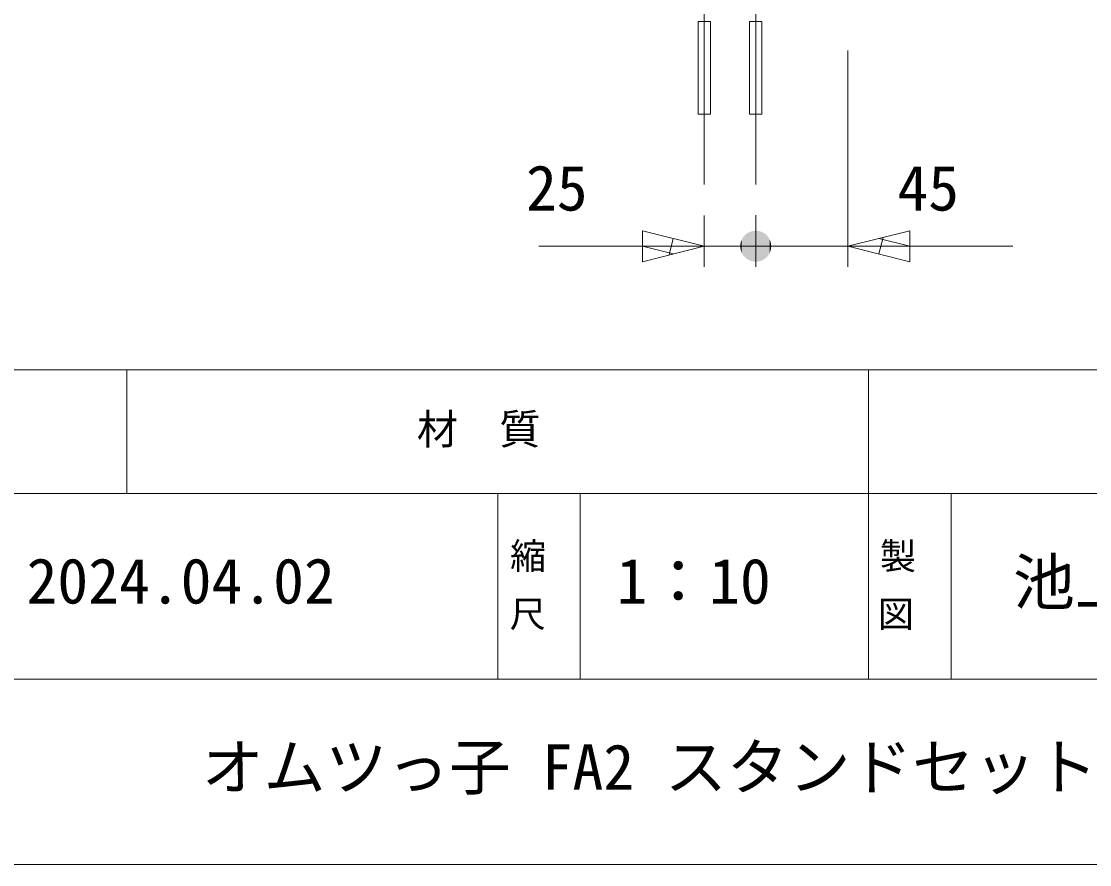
# Model space of a CAD drawing. Units: millimetres on the paper. Extents: x -203 to 203, y -143 to 143.
# Drawn here: x 66.9 to 118.7, y -138 to -97.1 of the extents above; entities that cross this region are included whole.
import ezdxf
from ezdxf.enums import TextEntityAlignment as Align

# ---------------------------------------------------------------- set-up
doc = ezdxf.new("R2010")
doc.units = ezdxf.units.MM
for name, color, linetype, lineweight in [('0-1_DIMENSION_LINES$02_DIMENSI', 1, 'Continuous', 20), ('0-4_DIMENSION_LINES$04_SUB_LIN', 4, 'Continuous', 18), ('0-5_DIMENSION_LINES$03_LINES', 7, 'Continuous', 18), ('0-6_DIMENSION_LINES$01_CENTER_', 7, 'Continuous', 20), ('0-7_WAKU_INVISIBLE', 7, 'Continuous', 18), ('0-8_図面_FORMAT$01_WAKU$OUT_LINE', 6, 'Continuous', 18), ('0-9_図面_FORMAT$03_TEXT', 7, 'Continuous', 18), ('0-A_図面_FORMAT$01_WAKU$SUB_LINE', 7, 'Continuous', 18)]:
    doc.layers.add(name, color=color, linetype=linetype, lineweight=lineweight)
doc.styles.add('ＭＳ ゴシック', font='')
doc.styles.get('ＭＳ ゴシック').set_extended_font_data('MS Gothic')

# ---------------------------------------------------------------- blocks, each defined once
blk = doc.blocks.new('U78')
at = {"layer": '0-1_DIMENSION_LINES$02_DIMENSI'}
for points in [[(1982.179, 861.334), (1982.163, 862.657), (1982.179, 862.666)], [(1982.196, 861.325), (1982.179, 862.666), (1982.196, 862.675)], [(1982.179, 861.334), (1982.179, 862.666), (1982.196, 861.325)], [(1982.213, 861.317), (1982.196, 862.675), (1982.213, 862.683)], [(1982.196, 861.325), (1982.196, 862.675), (1982.213, 861.317)], [(1982.231, 861.31), (1982.213, 862.683), (1982.231, 862.69)], [(1982.213, 861.317), (1982.213, 862.683), (1982.231, 861.31)], [(1982.248, 861.303), (1982.231, 862.69), (1982.248, 862.697)], [(1982.231, 861.31), (1982.231, 862.69), (1982.248, 861.303)], [(1982.265, 861.296), (1982.248, 862.697), (1982.265, 862.704)], [(1982.248, 861.303), (1982.248, 862.697), (1982.265, 861.296)], [(1982.283, 861.29), (1982.265, 862.704), (1982.283, 862.71)], [(1982.265, 861.296), (1982.265, 862.704), (1982.283, 861.29)], [(1982.3, 861.284), (1982.283, 862.71), (1982.3, 862.716)], [(1982.283, 861.29), (1982.283, 862.71), (1982.3, 861.284)], [(1982.318, 861.279), (1982.3, 862.716), (1982.318, 862.721)], [(1982.3, 861.284), (1982.3, 862.716), (1982.318, 861.279)], [(1982.335, 861.274), (1982.318, 862.721), (1982.335, 862.726)], [(1982.318, 861.279), (1982.318, 862.721), (1982.335, 861.274)], [(1982.353, 861.27), (1982.335, 862.726), (1982.353, 862.73)], [(1982.335, 861.274), (1982.335, 862.726), (1982.353, 861.27)], [(1982.37, 861.266), (1982.353, 862.73), (1982.37, 862.734)], [(1982.353, 861.27), (1982.353, 862.73), (1982.37, 861.266)], [(1982.387, 861.263), (1982.37, 862.734), (1982.387, 862.737)], [(1982.37, 861.266), (1982.37, 862.734), (1982.387, 861.263)], [(1982.405, 861.26), (1982.387, 862.737), (1982.405, 862.74)], [(1982.387, 861.263), (1982.387, 862.737), (1982.405, 861.26)], [(1982.422, 861.257), (1982.405, 862.74), (1982.422, 862.743)], [(1982.405, 861.26), (1982.405, 862.74), (1982.422, 861.257)], [(1982.439, 861.255), (1982.422, 862.743), (1982.439, 862.745)], [(1982.422, 861.257), (1982.422, 862.743), (1982.439, 861.255)], [(1982.457, 861.253), (1982.439, 862.745), (1982.457, 862.747)], [(1982.439, 861.255), (1982.439, 862.745), (1982.457, 861.253)], [(1982.474, 861.252), (1982.457, 862.747), (1982.474, 862.748)], [(1982.457, 861.253), (1982.457, 862.747), (1982.474, 861.252)], [(1982.491, 861.251), (1982.474, 862.748), (1982.491, 862.749)], [(1982.474, 861.252), (1982.474, 862.748), (1982.491, 861.251)], [(1982.507, 861.25), (1982.491, 862.749), (1982.507, 862.75)], [(1982.491, 861.251), (1982.491, 862.749), (1982.507, 861.25)], [(1982.507, 861.25), (1982.507, 862.75), (1982.524, 861.25)], [(1982.524, 861.25), (1982.507, 862.75), (1982.524, 862.75)], [(1982.524, 861.25), (1982.524, 862.75), (1982.541, 861.25)], [(1982.541, 861.25), (1982.524, 862.75), (1982.541, 862.75)], [(1982.541, 861.25), (1982.541, 862.75), (1982.557, 861.251)], [(1982.557, 861.251), (1982.541, 862.75), (1982.557, 862.749)], [(1982.557, 861.251), (1982.557, 862.749), (1982.574, 861.252)], [(1982.574, 861.252), (1982.557, 862.749), (1982.574, 862.748)], [(1982.574, 861.252), (1982.574, 862.748), (1982.591, 861.253)], [(1982.591, 861.253), (1982.574, 862.748), (1982.591, 862.747)], [(1982.591, 861.253), (1982.591, 862.747), (1982.608, 861.255)], [(1982.608, 861.255), (1982.591, 862.747), (1982.608, 862.745)], [(1982.608, 861.255), (1982.608, 862.745), (1982.626, 861.257)], [(1982.626, 861.257), (1982.608, 862.745), (1982.626, 862.743)], [(1982.626, 861.257), (1982.626, 862.743), (1982.643, 861.26)], [(1982.643, 861.26), (1982.626, 862.743), (1982.643, 862.74)], [(1982.643, 861.26), (1982.643, 862.74), (1982.66, 861.263)], [(1982.66, 861.263), (1982.643, 862.74), (1982.66, 862.737)], [(1982.66, 861.263), (1982.66, 862.737), (1982.678, 861.266)], [(1982.678, 861.266), (1982.66, 862.737), (1982.678, 862.734)], [(1982.678, 861.266), (1982.678, 862.734), (1982.695, 861.27)], [(1982.695, 861.27), (1982.678, 862.734), (1982.695, 862.73)], [(1982.695, 861.27), (1982.695, 862.73), (1982.713, 861.274)], [(1982.713, 861.274), (1982.695, 862.73), (1982.713, 862.726)], [(1982.713, 861.274), (1982.713, 862.726), (1982.73, 861.279)], [(1982.73, 861.279), (1982.713, 862.726), (1982.73, 862.721)], [(1982.73, 861.279), (1982.73, 862.721), (1982.748, 861.284)], [(1982.748, 861.284), (1982.73, 862.721), (1982.748, 862.716)], [(1982.748, 861.284), (1982.748, 862.716), (1982.765, 861.29)], [(1982.765, 861.29), (1982.748, 862.716), (1982.765, 862.71)], [(1982.765, 861.29), (1982.765, 862.71), (1982.783, 861.296)], [(1982.783, 861.296), (1982.765, 862.71), (1982.783, 862.704)], [(1982.783, 861.296), (1982.783, 862.704), (1982.8, 861.303)], [(1982.8, 861.303), (1982.783, 862.704), (1982.8, 862.697)], [(1982.8, 861.303), (1982.8, 862.697), (1982.817, 861.31)], [(1982.817, 861.31), (1982.8, 862.697), (1982.817, 862.69)], [(1982.817, 861.31), (1982.817, 862.69), (1982.834, 861.317)], [(1982.834, 861.317), (1982.817, 862.69), (1982.834, 862.683)], [(1982.834, 861.317), (1982.834, 862.683), (1982.852, 861.325)], [(1982.852, 861.325), (1982.834, 862.683), (1982.852, 862.675)], [(1982.852, 861.325), (1982.852, 862.675), (1982.868, 861.334)], [(1982.868, 861.334), (1982.852, 862.675), (1982.868, 862.666)], [(1982.868, 861.334), (1982.868, 862.666), (1982.885, 861.343)], [(1982.885, 861.343), (1982.868, 862.666), (1982.885, 862.657)], [(1981.79, 861.846), (1981.786, 862.136), (1981.79, 862.154)], [(1981.794, 861.829), (1981.79, 862.154), (1981.794, 862.171)], [(1981.79, 861.846), (1981.79, 862.154), (1981.794, 861.829)], [(1981.798, 861.811), (1981.794, 862.171), (1981.798, 862.189)], [(1981.794, 861.829), (1981.794, 862.171), (1981.798, 861.811)], [(1981.803, 861.794), (1981.798, 862.189), (1981.803, 862.206)], [(1981.798, 861.811), (1981.798, 862.189), (1981.803, 861.794)], [(1981.808, 861.776), (1981.803, 862.206), (1981.808, 862.224)], [(1981.803, 861.794), (1981.803, 862.206), (1981.808, 861.776)], [(1981.814, 861.759), (1981.808, 862.224), (1981.814, 862.241)], [(1981.808, 861.776), (1981.808, 862.224), (1981.814, 861.759)], [(1981.82, 861.741), (1981.814, 862.241), (1981.82, 862.259)], [(1981.814, 861.759), (1981.814, 862.241), (1981.82, 861.741)], [(1981.827, 861.724), (1981.82, 862.259), (1981.827, 862.276)], [(1981.82, 861.741), (1981.82, 862.259), (1981.827, 861.724)], [(1981.834, 861.707), (1981.827, 862.276), (1981.834, 862.293)], [(1981.827, 861.724), (1981.827, 862.276), (1981.834, 861.707)], [(1981.841, 861.689), (1981.834, 862.293), (1981.841, 862.311)], [(1981.834, 861.707), (1981.834, 862.293), (1981.841, 861.689)], [(1981.849, 861.672), (1981.841, 862.311), (1981.849, 862.328)], [(1981.841, 861.689), (1981.841, 862.311), (1981.849, 861.672)], [(1981.858, 861.656), (1981.849, 862.328), (1981.858, 862.344)], [(1981.849, 861.672), (1981.849, 862.328), (1981.858, 861.656)], [(1981.867, 861.639), (1981.858, 862.344), (1981.867, 862.361)], [(1981.858, 861.656), (1981.858, 862.344), (1981.867, 861.639)], [(1981.876, 861.622), (1981.867, 862.361), (1981.876, 862.378)], [(1981.867, 861.639), (1981.867, 862.361), (1981.876, 861.622)], [(1981.886, 861.606), (1981.876, 862.378), (1981.886, 862.394)], [(1981.876, 861.622), (1981.876, 862.378), (1981.886, 861.606)], [(1981.896, 861.59), (1981.886, 862.394), (1981.896, 862.41)], [(1981.886, 861.606), (1981.886, 862.394), (1981.896, 861.59)], [(1981.907, 861.574), (1981.896, 862.41), (1981.907, 862.426)], [(1981.896, 861.59), (1981.896, 862.41), (1981.907, 861.574)], [(1981.918, 861.558), (1981.907, 862.426), (1981.918, 862.442)], [(1981.907, 861.574), (1981.907, 862.426), (1981.918, 861.558)], [(1981.93, 861.542), (1981.918, 862.442), (1981.93, 862.458)], [(1981.918, 861.558), (1981.918, 862.442), (1981.93, 861.542)], [(1981.942, 861.527), (1981.93, 862.458), (1981.942, 862.473)], [(1981.93, 861.542), (1981.93, 862.458), (1981.942, 861.527)], [(1981.954, 861.512), (1981.942, 862.473), (1981.954, 862.488)], [(1981.942, 861.527), (1981.942, 862.473), (1981.954, 861.512)], [(1981.967, 861.498), (1981.954, 862.488), (1981.967, 862.502)], [(1981.954, 861.512), (1981.954, 862.488), (1981.967, 861.498)], [(1981.98, 861.484), (1981.967, 862.502), (1981.98, 862.516)], [(1981.967, 861.498), (1981.967, 862.502), (1981.98, 861.484)], [(1981.994, 861.47), (1981.98, 862.516), (1981.994, 862.53)], [(1981.98, 861.484), (1981.98, 862.516), (1981.994, 861.47)], [(1982.008, 861.456), (1981.994, 862.53), (1982.008, 862.544)], [(1981.994, 861.47), (1981.994, 862.53), (1982.008, 861.456)], [(1982.022, 861.443), (1982.008, 862.544), (1982.022, 862.557)], [(1982.008, 861.456), (1982.008, 862.544), (1982.022, 861.443)], [(1982.036, 861.43), (1982.022, 862.557), (1982.036, 862.57)], [(1982.022, 861.443), (1982.022, 862.557), (1982.036, 861.43)], [(1982.051, 861.418), (1982.036, 862.57), (1982.051, 862.582)], [(1982.036, 861.43), (1982.036, 862.57), (1982.051, 861.418)], [(1982.066, 861.406), (1982.051, 862.582), (1982.066, 862.594)], [(1982.051, 861.418), (1982.051, 862.582), (1982.066, 861.406)], [(1982.082, 861.394), (1982.066, 862.594), (1982.082, 862.606)], [(1982.066, 861.406), (1982.066, 862.594), (1982.082, 861.394)], [(1982.098, 861.383), (1982.082, 862.606), (1982.098, 862.617)], [(1982.082, 861.394), (1982.082, 862.606), (1982.098, 861.383)], [(1982.114, 861.372), (1982.098, 862.617), (1982.114, 862.628)], [(1982.098, 861.383), (1982.098, 862.617), (1982.114, 861.372)], [(1982.13, 861.362), (1982.114, 862.628), (1982.13, 862.638)], [(1982.114, 861.372), (1982.114, 862.628), (1982.13, 861.362)], [(1982.146, 861.352), (1982.13, 862.638), (1982.146, 862.648)], [(1982.13, 861.362), (1982.13, 862.638), (1982.146, 861.352)], [(1982.163, 861.343), (1982.146, 862.648), (1982.163, 862.657)], [(1982.146, 861.352), (1982.146, 862.648), (1982.163, 861.343)], [(1982.163, 861.343), (1982.163, 862.657), (1982.179, 861.334)], [(1982.885, 861.343), (1982.885, 862.657), (1982.902, 861.352)], [(1982.902, 861.352), (1982.885, 862.657), (1982.902, 862.648)], [(1982.902, 861.352), (1982.902, 862.648), (1982.918, 861.362)], [(1982.918, 861.362), (1982.902, 862.648), (1982.918, 862.638)], [(1982.918, 861.362), (1982.918, 862.638), (1982.934, 861.372)], [(1982.934, 861.372), (1982.918, 862.638), (1982.934, 862.628)], [(1982.934, 861.372), (1982.934, 862.628), (1982.95, 861.383)], [(1982.95, 861.383), (1982.934, 862.628), (1982.95, 862.617)], [(1982.95, 861.383), (1982.95, 862.617), (1982.966, 861.394)], [(1982.966, 861.394), (1982.95, 862.617), (1982.966, 862.606)], [(1982.966, 861.394), (1982.966, 862.606), (1982.981, 861.406)], [(1982.981, 861.406), (1982.966, 862.606), (1982.981, 862.594)], [(1982.981, 861.406), (1982.981, 862.594), (1982.997, 861.418)], [(1982.997, 861.418), (1982.981, 862.594), (1982.997, 862.582)], [(1982.997, 861.418), (1982.997, 862.582), (1983.012, 861.43)], [(1983.012, 861.43), (1982.997, 862.582), (1983.012, 862.57)], [(1983.012, 861.43), (1983.012, 862.57), (1983.026, 861.443)], [(1983.026, 861.443), (1983.012, 862.57), (1983.026, 862.557)], [(1983.026, 861.443), (1983.026, 862.557), (1983.04, 861.456)], [(1983.04, 861.456), (1983.026, 862.557), (1983.04, 862.544)], [(1983.04, 861.456), (1983.04, 862.544), (1983.054, 861.47)], [(1983.054, 861.47), (1983.04, 862.544), (1983.054, 862.53)], [(1983.054, 861.47), (1983.054, 862.53), (1983.068, 861.484)], [(1983.068, 861.484), (1983.054, 862.53), (1983.068, 862.516)], [(1983.068, 861.484), (1983.068, 862.516), (1983.081, 861.498)], [(1983.081, 861.498), (1983.068, 862.516), (1983.081, 862.502)], [(1983.081, 861.498), (1983.081, 862.502), (1983.094, 861.512)], [(1983.094, 861.512), (1983.081, 862.502), (1983.094, 862.488)], [(1983.094, 861.512), (1983.094, 862.488), (1983.106, 861.527)], [(1983.106, 861.527), (1983.094, 862.488), (1983.106, 862.473)], [(1983.106, 861.527), (1983.106, 862.473), (1983.118, 861.542)], [(1983.118, 861.542), (1983.106, 862.473), (1983.118, 862.458)], [(1983.118, 861.542), (1983.118, 862.458), (1983.13, 861.558)], [(1983.13, 861.558), (1983.118, 862.458), (1983.13, 862.442)], [(1983.13, 861.558), (1983.13, 862.442), (1983.141, 861.574)], [(1983.141, 861.574), (1983.13, 862.442), (1983.141, 862.426)], [(1983.141, 861.574), (1983.141, 862.426), (1983.152, 861.59)], [(1983.152, 861.59), (1983.141, 862.426), (1983.152, 862.41)], [(1983.152, 861.59), (1983.152, 862.41), (1983.162, 861.606)], [(1983.162, 861.606), (1983.152, 862.41), (1983.162, 862.394)], [(1983.162, 861.606), (1983.162, 862.394), (1983.172, 861.622)], [(1983.172, 861.622), (1983.162, 862.394), (1983.172, 862.378)], [(1983.172, 861.622), (1983.172, 862.378), (1983.181, 861.639)], [(1983.181, 861.639), (1983.172, 862.378), (1983.181, 862.361)], [(1983.181, 861.639), (1983.181, 862.361), (1983.19, 861.656)], [(1983.19, 861.656), (1983.181, 862.361), (1983.19, 862.344)], [(1983.19, 861.656), (1983.19, 862.344), (1983.199, 861.672)], [(1983.199, 861.672), (1983.19, 862.344), (1983.199, 862.328)], [(1983.199, 861.672), (1983.199, 862.328), (1983.207, 861.689)], [(1983.207, 861.689), (1983.199, 862.328), (1983.207, 862.311)], [(1983.207, 861.689), (1983.207, 862.311), (1983.214, 861.707)], [(1983.214, 861.707), (1983.207, 862.311), (1983.214, 862.293)], [(1983.214, 861.707), (1983.214, 862.293), (1983.221, 861.724)], [(1983.221, 861.724), (1983.214, 862.293), (1983.221, 862.276)], [(1983.221, 861.724), (1983.221, 862.276), (1983.228, 861.741)], [(1983.228, 861.741), (1983.221, 862.276), (1983.228, 862.259)], [(1983.228, 861.741), (1983.228, 862.259), (1983.234, 861.759)], [(1983.234, 861.759), (1983.228, 862.259), (1983.234, 862.241)], [(1983.234, 861.759), (1983.234, 862.241), (1983.24, 861.776)], [(1983.24, 861.776), (1983.234, 862.241), (1983.24, 862.224)], [(1983.24, 861.776), (1983.24, 862.224), (1983.245, 861.794)], [(1983.245, 861.794), (1983.24, 862.224), (1983.245, 862.206)], [(1983.245, 861.794), (1983.245, 862.206), (1983.25, 861.811)], [(1983.25, 861.811), (1983.245, 862.206), (1983.25, 862.189)], [(1983.25, 861.811), (1983.25, 862.189), (1983.254, 861.829)], [(1983.254, 861.829), (1983.25, 862.189), (1983.254, 862.171)], [(1983.254, 861.829), (1983.254, 862.171), (1983.258, 861.846)], [(1983.258, 861.846), (1983.254, 862.171), (1983.258, 862.154)], [(1983.258, 861.846), (1983.258, 862.154), (1983.261, 861.864)], [(1983.261, 861.864), (1983.258, 862.154), (1983.261, 862.136)], [(1981.775, 861.967), (1981.774, 862.017), (1981.775, 862.033)], [(1981.774, 861.983), (1981.774, 862), (1981.774, 862.017)], [(1981.774, 861.983), (1981.774, 862.017), (1981.775, 861.967)], [(1981.776, 861.95), (1981.775, 862.033), (1981.776, 862.05)], [(1981.775, 861.967), (1981.775, 862.033), (1981.776, 861.95)], [(1981.777, 861.933), (1981.776, 862.05), (1981.777, 862.067)], [(1981.776, 861.95), (1981.776, 862.05), (1981.777, 861.933)], [(1981.779, 861.915), (1981.777, 862.067), (1981.779, 862.085)], [(1981.777, 861.933), (1981.777, 862.067), (1981.779, 861.915)], [(1981.781, 861.898), (1981.779, 862.085), (1981.781, 862.102)], [(1981.779, 861.915), (1981.779, 862.085), (1981.781, 861.898)], [(1981.783, 861.881), (1981.781, 862.102), (1981.783, 862.119)], [(1981.781, 861.898), (1981.781, 862.102), (1981.783, 861.881)], [(1981.786, 861.864), (1981.783, 862.119), (1981.786, 862.136)], [(1981.783, 861.881), (1981.783, 862.119), (1981.786, 861.864)], [(1981.786, 861.864), (1981.786, 862.136), (1981.79, 861.846)], [(1983.261, 861.864), (1983.261, 862.136), (1983.264, 861.881)], [(1983.264, 861.881), (1983.261, 862.136), (1983.264, 862.119)], [(1983.264, 861.881), (1983.264, 862.119), (1983.267, 861.898)], [(1983.267, 861.898), (1983.264, 862.119), (1983.267, 862.102)], [(1983.267, 861.898), (1983.267, 862.102), (1983.269, 861.915)], [(1983.269, 861.915), (1983.267, 862.102), (1983.269, 862.085)], [(1983.269, 861.915), (1983.269, 862.085), (1983.271, 861.933)], [(1983.271, 861.933), (1983.269, 862.085), (1983.271, 862.067)], [(1983.271, 861.933), (1983.271, 862.067), (1983.272, 861.95)], [(1983.272, 861.95), (1983.271, 862.067), (1983.272, 862.05)], [(1983.272, 861.95), (1983.272, 862.05), (1983.273, 861.967)], [(1983.273, 861.967), (1983.272, 862.05), (1983.273, 862.033)], [(1983.273, 861.967), (1983.273, 862.033), (1983.274, 861.983)], [(1983.274, 861.983), (1983.273, 862.033), (1983.274, 862.017)], [(1983.274, 861.983), (1983.274, 862.017), (1983.274, 862)]]:
    blk.add_solid(points, dxfattribs=at)
blk = doc.blocks.new('X87')
at = {"layer": '0-9_図面_FORMAT$03_TEXT', "style": 'ＭＳ ゴシック'}
for s, p in [('縮', (1970.602, 845.943)), ('尺', (1970.584, 843.132))]:
    blk.add_text(s, height=1.283, dxfattribs=at).set_placement(p, align=Align.BOTTOM_LEFT)
blk = doc.blocks.new('X88')
at = {"layer": '0-9_図面_FORMAT$03_TEXT', "style": 'ＭＳ ゴシック'}
for s, p in [('製', (1988.549, 845.943)), ('図', (1988.451, 843.132))]:
    blk.add_text(s, height=1.283, dxfattribs=at).set_placement(p, align=Align.BOTTOM_LEFT)

msp = doc.modelspace()

# ---------------------------------------------------------------- linework, layer by layer
at = {"layer": '0-1_DIMENSION_LINES$02_DIMENSI', "lineweight": 18}
for p, q in [((107, -98.5), (107, -109)), ((100.024, -106.51), (100.024, -109)), ((102.524, -106.5), (102.524, -109)), ((102.524, -106.5), (102.524, -109)), ((98.524, -107.625), (98.324, -108.425)), ((108.5, -108.375), (108.7, -107.575)), ((108.5, -107.625), (110, -108)), ((115, -108), (92, -108)), ((98.524, -108.375), (97.024, -108))]:
    msp.add_line(p, q, dxfattribs=at)
for points in [[(100.024, -108), (97.024, -107.25), (97.024, -108.75)], [(107, -108), (110, -108.75), (110, -107.25)]]:
    msp.add_lwpolyline(points, close=True, dxfattribs=at)
at = {"layer": '0-4_DIMENSION_LINES$04_SUB_LIN'}
for p, q in [((99.724, -101.597), (99.724, -97.097)), ((100.324, -97.097), (100.324, -101.597)), ((102.224, -101.597), (102.224, -97.097)), ((102.824, -97.097), (102.824, -101.597)), ((100.324, -101.597), (99.724, -101.597)), ((102.824, -101.597), (102.224, -101.597))]:
    msp.add_line(p, q, dxfattribs=at)
at = {"layer": '0-5_DIMENSION_LINES$03_LINES'}
for p, q in [((99.724, -97.097), (100.324, -97.097)), ((102.224, -97.097), (102.824, -97.097))]:
    msp.add_line(p, q, dxfattribs=at)
at = {"layer": '0-6_DIMENSION_LINES$01_CENTER_'}
for p, q in [((100.024, -94), (100.024, -105.01)), ((102.524, -94.013), (102.524, -105))]:
    msp.add_line(p, q, dxfattribs=at)
at = {"layer": '0-7_WAKU_INVISIBLE'}
for p, q in [((-198, -114), (198, -114)), ((-198, -138), (198, -138))]:
    msp.add_line(p, q, dxfattribs=at)
at = {"layer": '0-8_図面_FORMAT$01_WAKU$OUT_LINE'}
for p, q in [((198, -114), (-198, -114)), ((198, -120), (-78, -120))]:
    msp.add_line(p, q, dxfattribs=at)
msp.add_lwpolyline([(-198, -138), (198, -138), (198, 138), (-198, 138)], close=True, dxfattribs=at)
at = {"layer": '0-A_図面_FORMAT$01_WAKU$SUB_LINE'}
for p, q in [((72, -114), (72, -120)), ((108, -129), (108, -114)), ((90, -129), (90, -120)), ((94, -129), (94, -120)), ((112, -129), (112, -120)), ((12, -129), (144, -129))]:
    msp.add_line(p, q, dxfattribs=at)

# ---------------------------------------------------------------- block references
at = {"layer": '0-1_DIMENSION_LINES$02_DIMENSI'}
msp.add_blockref('U78', (-1880, -970), dxfattribs=at)
at = {"layer": '0-9_図面_FORMAT$03_TEXT'}
for name in ['X87', 'X88']:
    msp.add_blockref(name, (-1880, -970), dxfattribs=at)

# ---------------------------------------------------------------- texts
at = {"layer": '0-1_DIMENSION_LINES$02_DIMENSI', "color": 7, "style": 'ＭＳ ゴシック'}
for s, p in [('25', (91.374, -106.93)), ('45', (109.399, -106.93))]:
    msp.add_text(s, height=2.199, dxfattribs=at).set_placement(p, align=Align.BOTTOM_LEFT)
at = {"layer": '0-9_図面_FORMAT$03_TEXT', "style": 'ＭＳ ゴシック'}
for s, height, p in [('材\u3000質', 1.466, (86.077, -118.047)), ('2024.04.02', 2.199, (67.136, -125.994)), ('1：10', 2.199, (95.767, -126.002)), ('池上', 2.199, (115.01, -126.046)), ('オムツっ子 FA2 スタンドセット', 2.199, (75.642, -135.02))]:
    msp.add_text(s, height=height, dxfattribs=at).set_placement(p, align=Align.BOTTOM_LEFT)

doc.saveas('drawing.dxf')
